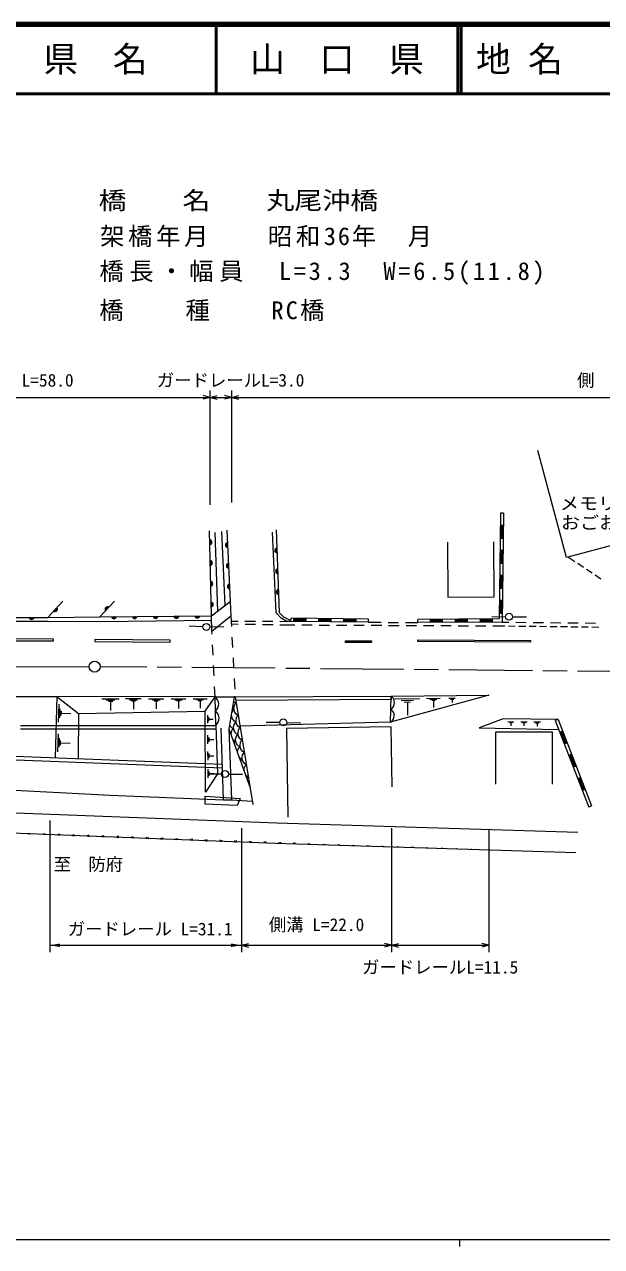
# Model space of a CAD drawing. Units: millimetres, scale not verified. Extents: x 40000 to 680000, y 20000 to 380000.
# Drawn here: x 305407 to 388450, y 204000 to 380000 of the extents above; entities that cross this region are included whole.
import ezdxf
from ezdxf.enums import TextEntityAlignment as Align

# ---------------------------------------------------------------- set-up
doc = ezdxf.new("R2010")
doc.units = ezdxf.units.MM
doc.header["$LTSCALE"] = 1000
doc.linetypes.add('CHAIN', pattern=[18.5, 12, -1.5, 3.5, -1.5])
for name, color, linetype, lineweight in [('M-BGD', 7, 'Continuous', 13), ('M-BMK', 2, 'CHAIN', 13), ('M-BMK-SRVR', 3, 'Continuous', 13), ('M-STR-HTXT', 7, 'Continuous', 13), ('M-STR-STR1', 1, 'Continuous', 13), ('M-STR-STRD', 7, 'Continuous', 13), ('M-TTL', 2, 'Continuous', 140), ('M-TTL-BAND', 7, 'Continuous', 13), ('M-TTL-LINE', 7, 'Continuous', 50)]:
    doc.layers.add(name, color=color, linetype=linetype, lineweight=lineweight)
doc.layers.add('M-TTL-TXT', color=7, linetype='Continuous')
doc.styles.add('ＭＳ ゴシック', font='')
doc.styles.get('ＭＳ ゴシック').set_extended_font_data('MS Gothic')

# ---------------------------------------------------------------- blocks, each defined once
blk = doc.blocks.new('filled_arrow')
at = {"color": 0, "linetype": 'Continuous', "lineweight": -2}
blk.add_solid([(7.5, 1.25), (0, 0), (7.5, -1.25)], dxfattribs=at)

msp = doc.modelspace()

# ---------------------------------------------------------------- linework, layer by layer
at = {"layer": 'M-BGD'}
for p, q in [((383421, 303239), (379306, 318632)), ((373905, 309632), (373712, 294379)), ((374355, 309626), (373905, 309632)), ((374355, 309626), (374157, 293932)), ((332300, 294813), (332048, 307083)), ((332787, 306842), (333201, 295506)), ((333746, 306999), (334256, 296318)), ((334511, 307175), (335007, 296897)), ((374332, 307826), (373882, 307832)), ((373972, 307831), (373949, 306031)), ((374062, 307830), (374039, 306030)), ((374152, 307828), (374129, 306029)), ((374242, 307827), (374219, 306027)), ((372984, 297575), (372943, 305481)), ((373859, 306032), (374309, 306026)), ((374287, 304226), (373837, 304232)), ((373927, 304231), (373904, 302431)), ((374017, 304230), (373994, 302430)), ((374107, 304229), (374084, 302429)), ((374197, 304228), (374174, 302428)), ((384617, 302624), (383620, 303292)), ((373814, 302432), (374264, 302427)), ((385863, 301789), (385033, 302346)), ((387110, 300955), (386279, 301511)), ((374241, 300627), (373791, 300632)), ((373881, 300631), (373858, 298831)), ((373971, 300630), (373948, 298830)), ((374061, 300629), (374038, 298829)), ((374151, 300628), (374128, 298828)), ((388356, 300120), (387525, 300676)), ((373768, 298833), (374218, 298827)), ((332300, 294813), (335007, 296897)), ((374196, 297027), (373746, 297033)), ((373836, 297032), (373813, 295232)), ((373926, 297030), (373903, 295231)), ((374016, 297029), (373993, 295229)), ((374106, 297028), (374083, 295228)), ((308762, 294608), (316246, 294706)), ((335138, 294075), (336142, 294071)), ((337142, 294067), (338642, 294060)), ((339642, 294055), (341142, 294049)), ((342142, 294044), (343146, 294040)), ((343762, 294035), (343767, 294485)), ((354922, 293909), (343762, 294035)), ((354927, 294359), (343767, 294485)), ((344127, 294481), (344122, 294031)), ((345923, 294101), (344123, 294121)), ((345924, 294191), (344124, 294211)), ((345925, 294281), (344125, 294301)), ((345926, 294371), (344126, 294391)), ((345922, 294011), (345927, 294461)), ((347727, 294441), (347722, 293991)), ((349523, 294060), (347723, 294081)), ((349524, 294150), (347724, 294171)), ((349525, 294240), (347725, 294261)), ((349526, 294330), (347726, 294351)), ((349522, 293970), (349527, 294420)), ((351327, 294400), (351322, 293950)), ((353123, 294020), (351323, 294040)), ((353124, 294110), (351324, 294130)), ((353125, 294200), (351325, 294220)), ((353126, 294290), (351326, 294310)), ((353122, 293930), (353127, 294380)), ((354922, 293909), (354927, 294359)), ((373712, 294379), (362024, 294314)), ((362026, 293864), (362024, 294314)), ((374157, 293932), (362026, 293864)), ((363766, 294324), (363769, 293874)), ((365567, 294244), (363767, 294234)), ((365567, 294154), (363767, 294144)), ((365568, 294064), (363768, 294054)), ((365568, 293974), (363768, 293964)), ((365569, 293884), (365566, 294334)), ((367366, 294344), (367369, 293894)), ((369167, 294264), (367367, 294254)), ((369167, 294174), (367367, 294164)), ((369168, 294084), (367368, 294074)), ((369168, 293994), (367368, 293984)), ((369169, 293904), (369166, 294354)), ((370966, 294364), (370969, 293914)), ((372767, 294284), (370967, 294274)), ((372767, 294194), (370967, 294184)), ((372768, 294104), (370968, 294094)), ((372768, 294014), (370968, 294004)), ((374643, 294687), (372644, 294619)), ((372769, 293924), (372766, 294374)), ((373723, 295233), (374173, 295227)), ((374157, 293932), (375094, 293922)), ((375642, 294697), (377642, 294669)), ((331095, 293249), (329096, 293321)), ((332094, 293248), (334093, 293316)), ((335160, 293673), (336174, 293655)), ((337174, 293638), (338674, 293612)), ((339674, 293595), (341174, 293569)), ((342173, 293551), (343188, 293534)), ((343188, 293534), (344312, 293528)), ((345312, 293524), (346812, 293516)), ((347812, 293511), (349312, 293504)), ((350312, 293499), (351812, 293492)), ((352812, 293487), (354312, 293480)), ((354922, 293909), (356724, 293898)), ((355312, 293475), (356812, 293468)), ((357724, 293891), (359224, 293882)), ((357812, 293463), (359312, 293456)), ((360224, 293876), (362026, 293864)), ((360312, 293451), (361812, 293444)), ((362812, 293439), (364312, 293432)), ((365312, 293427), (366812, 293420)), ((367812, 293415), (369312, 293407)), ((370312, 293403), (371812, 293395)), ((372812, 293391), (373935, 293385)), ((373935, 293385), (374544, 293378)), ((375044, 293372), (376044, 293361)), ((376094, 293911), (377594, 293896)), ((376544, 293355), (377544, 293344)), ((378044, 293338), (379044, 293327)), ((378594, 293885), (380094, 293870)), ((379544, 293321), (380544, 293310)), ((381044, 293304), (382043, 293293)), ((381094, 293860), (382594, 293844)), ((382543, 293287), (383543, 293275)), ((383594, 293834), (385094, 293818)), ((384043, 293270), (385043, 293258)), ((385543, 293253), (386543, 293241)), ((386094, 293808), (387593, 293792)), ((387043, 293236), (388043, 293224)), ((372254, 283427), (358094, 279497)), ((358181, 283281), (372254, 283427)), ((310055, 283197), (309828, 274394)), ((310320, 279501), (310394, 282107)), ((316541, 282898), (319056, 282896)), ((317169, 282730), (318427, 282728)), ((317484, 282562), (318113, 282561)), ((317798, 282561), (317797, 281220)), ((319940, 282906), (322224, 282904)), ((320511, 282753), (321653, 282753)), ((320797, 282601), (321368, 282600)), ((321082, 282601), (321081, 281383)), ((323267, 282903), (325466, 282902)), ((323817, 282756), (324916, 282755)), ((324091, 282610), (324641, 282609)), ((324366, 282609), (324365, 281436)), ((326507, 282901), (328624, 282899)), ((327036, 282759), (328094, 282758)), ((327301, 282618), (327830, 282617)), ((327565, 282618), (327564, 281489)), ((329664, 282898), (331700, 282896)), ((330173, 282762), (331191, 282761)), ((330427, 282626), (330936, 282626)), ((330682, 282626), (330681, 281540)), ((332826, 283178), (335575, 283180)), ((332943, 279042), (332826, 283178)), ((335719, 283179), (338281, 267639)), ((358094, 279497), (358181, 283281)), ((358708, 282886), (362295, 282924)), ((359607, 282656), (361401, 282675)), ((360058, 282422), (360955, 282431)), ((360506, 282427), (360526, 280514)), ((363262, 282934), (365249, 282954)), ((363760, 282806), (364753, 282817)), ((364009, 282676), (364506, 282681)), ((364258, 282679), (364269, 281619)), ((366478, 282967), (367403, 282976)), ((366710, 282846), (367173, 282851)), ((366941, 282848), (366947, 282355)), ((310512, 280147), (310549, 281451)), ((310695, 280468), (310714, 281120)), ((310704, 280794), (312094, 280755)), ((313170, 280790), (313128, 274266)), ((331797, 279376), (331792, 280521)), ((331949, 279663), (331946, 280235)), ((331947, 279949), (332558, 279952)), ((382197, 279923), (381778, 279760)), ((382197, 279923), (387028, 267448)), ((334069, 268324), (333703, 278643)), ((334830, 278570), (335189, 268328)), ((358094, 279497), (336419, 278932)), ((342174, 279481), (340175, 279489)), ((343174, 279466), (345174, 279415)), ((358316, 270184), (358189, 278849)), ((370822, 278703), (382245, 278467)), ((374978, 279595), (375851, 279586)), ((375195, 279476), (375631, 279472)), ((375413, 279474), (375409, 279009)), ((376836, 279576), (377738, 279567)), ((377060, 279454), (377511, 279449)), ((377285, 279451), (377281, 278970)), ((378723, 279557), (379655, 279548)), ((378954, 279431), (379421, 279426)), ((379188, 279428), (379183, 278931)), ((381332, 278134), (381335, 270582)), ((381778, 279760), (386608, 267286)), ((382847, 278244), (382428, 278082)), ((382512, 278114), (383162, 276436)), ((382596, 278147), (383246, 276468)), ((382680, 278179), (383330, 276501)), ((382763, 278212), (383413, 276533)), ((310210, 275251), (310284, 277857)), ((310402, 275897), (310439, 277201)), ((310585, 276218), (310604, 276870)), ((310595, 276544), (311985, 276505)), ((331811, 276378), (331805, 277623)), ((331975, 276690), (331973, 277313)), ((331974, 277001), (332638, 277004)), ((383078, 276403), (383497, 276566)), ((300424, 274758), (333887, 273463)), ((331822, 274049), (331816, 275295)), ((331986, 274362), (331983, 274984)), ((331985, 274673), (332649, 274676)), ((384147, 274887), (383728, 274725)), ((383812, 274757), (384462, 273079)), ((383896, 274790), (384545, 273111)), ((383979, 274822), (384629, 273144)), ((384063, 274855), (384713, 273176)), ((384378, 273046), (384797, 273209)), ((333774, 272052), (331774, 272047)), ((331833, 271490), (331828, 272735)), ((331998, 271802), (331995, 272425)), ((331996, 272113), (332660, 272116)), ((334774, 272051), (336774, 272041)), ((385447, 271530), (385028, 271367)), ((385111, 271400), (385761, 269721)), ((385195, 271432), (385845, 269754)), ((385279, 271465), (385929, 269786)), ((385363, 271497), (386013, 269819)), ((385677, 269689), (386097, 269851)), ((387028, 267448), (386608, 267286))]:
    msp.add_line(p, q, dxfattribs=at)
for points in [[(390990, 321756), (395106, 306363), (383421, 303239)], [(343762, 294035), (343146, 294040), (342325, 294501), (341640, 295252), (341123, 306874)], [(341627, 307194), (342052, 295300), (342689, 294686), (343747, 294157)], [(366288, 305446), (366330, 297540), (372984, 297575)], [(274091, 294580), (308762, 294608), (310918, 296924)], [(318378, 296937), (316246, 294706), (332300, 294813)], [(335007, 296897), (335101, 294773), (332393, 292579), (332300, 294813)], [(274090, 294057), (308781, 294068), (316280, 294040), (332326, 294190)], [(298973, 278872), (278165, 278734), (269292, 283195), (304858, 283230), (310055, 283197)], [(335719, 283179), (335575, 283180), (334830, 278570), (337885, 270039)], [(335719, 283179), (358181, 283281), (358183, 282762), (335805, 282660)], [(332943, 279042), (333208, 272056), (331443, 269432), (331389, 281089)], [(382197, 279923), (374292, 280001), (370822, 278703)], [(304834, 279018), (332943, 279042), (332944, 278525), (304831, 278500)], [(358189, 278849), (343132, 278629), (343320, 265814)], [(373221, 270579), (373219, 278131), (381332, 278134)], [(59373, 274907), (112563, 273799), (341715, 265011), (385044, 263657)], [(333906, 272915), (300403, 274212), (300424, 274758)], [(300403, 274212), (300247, 272168), (301243, 269892), (317746, 269009), (334069, 268324), (335189, 268328), (338202, 268119)], [(384761, 260692), (341512, 262028), (112422, 271002), (59393, 272542)]]:
    msp.add_lwpolyline(points, dxfattribs=at)
for points in [[(331389, 281089), (332826, 283178), (310055, 283197), (313170, 280790)], [(331397, 268838), (336442, 268545), (336002, 267538), (331397, 267695)]]:
    msp.add_lwpolyline(points, close=True, dxfattribs=at)
for centre in [(375142, 294704), (331595, 293231), (342674, 279479), (334274, 272054)]:
    msp.add_circle(centre, 500, dxfattribs=at)
for centre, radius, start, end in [((332028, 305446), 354, 279.97406, 82.37924), ((332028, 305446), 283, 282.1981, 80.1552), ((332028, 305446), 212, 285.94442, 76.40887), ((332028, 305446), 142, 293.65615, 68.69714), ((332028, 305446), 100, 303.97382, 58.37948), ((334669, 305035), 354, 101.56165, 263.96683), ((334669, 305035), 283, 103.78569, 261.74279), ((334669, 305035), 212, 107.53202, 257.99646), ((334669, 305035), 142, 115.24374, 250.28473), ((334669, 305035), 100, 125.56141, 239.96707), ((341786, 304247), 354, 100.84282, 263.248), ((341786, 304247), 283, 103.06686, 261.02396), ((332089, 302447), 354, 279.97406, 82.37924), ((332089, 302447), 283, 282.1981, 80.1552), ((341786, 304247), 212, 106.81318, 257.27763), ((341786, 304247), 142, 114.52491, 249.5659), ((341786, 304247), 100, 124.84258, 239.24824), ((332089, 302447), 212, 285.94442, 76.40887), ((332089, 302447), 142, 293.65615, 68.69714), ((332089, 302447), 100, 303.97382, 58.37948), ((334813, 302039), 354, 101.56165, 263.96683), ((334813, 302039), 283, 103.78569, 261.74279), ((334813, 302039), 212, 107.53202, 257.99646), ((334813, 302039), 142, 115.24374, 250.28473), ((334813, 302039), 100, 125.56141, 239.96707), ((341893, 301249), 354, 100.84282, 263.248), ((341893, 301249), 283, 103.06686, 261.02396), ((341893, 301249), 212, 106.81318, 257.27763), ((341893, 301249), 142, 114.52491, 249.5659), ((341893, 301249), 100, 124.84258, 239.24824), ((332151, 299447), 354, 279.97406, 82.37924), ((332151, 299447), 283, 282.1981, 80.1552), ((332151, 299447), 212, 285.94442, 76.40887), ((332151, 299447), 142, 293.65615, 68.69714), ((332151, 299447), 100, 303.97382, 58.37948), ((334958, 299042), 354, 101.56165, 263.96683), ((334958, 299042), 283, 103.78569, 261.74279), ((334958, 299042), 212, 107.53202, 257.99646), ((334958, 299042), 142, 115.24374, 250.28473), ((334958, 299042), 100, 125.56141, 239.96707), ((342001, 298251), 354, 100.84282, 263.248), ((342001, 298251), 283, 103.06686, 261.02396), ((342001, 298251), 212, 106.81318, 257.27763), ((342001, 298251), 142, 114.52491, 249.5659), ((342001, 298251), 100, 124.84258, 239.24824), ((309800, 295803), 354, 235.83722, 38.2424), ((309800, 295803), 283, 238.06126, 36.01836), ((309800, 295803), 212, 241.80759, 32.27203), ((309800, 295803), 142, 249.51931, 24.5603), ((309800, 295803), 100, 259.83698, 14.24264), ((317351, 295784), 354, 55.08474, 217.48992), ((317351, 295784), 283, 57.30878, 215.26588), ((317351, 295784), 212, 61.0551, 211.51955), ((317351, 295784), 142, 68.76683, 203.80782), ((317351, 295784), 100, 79.0845, 193.49016), ((332212, 296448), 354, 279.97406, 82.37924), ((332212, 296448), 283, 282.1981, 80.1552), ((332212, 296448), 212, 285.94442, 76.40887), ((332212, 296448), 142, 293.65615, 68.69714), ((332212, 296448), 100, 303.97382, 58.37948), ((306426, 294660), 354, 188.84287, 351.24805), ((306426, 294660), 283, 191.06691, 349.02401), ((306426, 294660), 212, 194.81323, 345.27768), ((306426, 294660), 142, 202.52496, 337.56595), ((306426, 294660), 100, 212.84262, 327.24829), ((318273, 294774), 354, 189.17641, 351.58159), ((318273, 294774), 283, 191.40045, 349.35755), ((318273, 294774), 212, 195.14678, 345.61123), ((318273, 294774), 142, 202.85851, 337.8995), ((318273, 294774), 100, 213.17617, 327.58183), ((321273, 294794), 354, 189.17641, 351.58159), ((321273, 294794), 283, 191.40045, 349.35755), ((321273, 294794), 212, 195.14678, 345.61123), ((321273, 294794), 142, 202.85851, 337.8995), ((321273, 294794), 100, 213.17617, 327.58183), ((324273, 294814), 354, 189.17641, 351.58159), ((324273, 294814), 283, 191.40045, 349.35755), ((324273, 294814), 212, 195.14678, 345.61123), ((324273, 294814), 142, 202.85851, 337.8995), ((324273, 294814), 100, 213.17617, 327.58183), ((327272, 294834), 354, 189.17641, 351.58159), ((327272, 294834), 283, 191.40045, 349.35755), ((327272, 294834), 212, 195.14678, 345.61123), ((327272, 294834), 142, 202.85851, 337.8995), ((327272, 294834), 100, 213.17617, 327.58183), ((330272, 294853), 354, 189.17641, 351.58159), ((330272, 294853), 283, 191.40045, 349.35755), ((330272, 294853), 212, 195.14678, 345.61123), ((330272, 294853), 142, 202.85851, 337.8995), ((330272, 294853), 100, 213.17617, 327.58183), ((332036, 282121), 1320, 310.02164, 53.21443), ((336272, 283270), 1060, 221.36, 247.46963), ((336565, 281494), 1060, 131.25121, 247.46963), ((357514, 282350), 1145, 302.97584, 54.39715), ((332094, 280053), 1320, 310.02164, 53.21443), ((335871, 279555), 1060, 131.25121, 135.99402), ((335578, 281331), 1060, 244.50369, 247.46963), ((336218, 280524), 1060, 174.30734, 247.46963), ((336218, 280524), 1060, 131.25121, 167.33927), ((335925, 282300), 1060, 233.54651, 247.46963), ((336857, 279718), 1060, 131.25121, 247.46963), ((357471, 280458), 1145, 302.97584, 54.39715), ((335871, 279555), 1060, 205.65259, 247.46963), ((336163, 277779), 1060, 131.25121, 178.54699), ((336510, 278748), 1060, 131.25121, 247.46963), ((337150, 277942), 1060, 131.25121, 247.46963), ((336163, 277779), 1060, 220.86094, 247.46963), ((336456, 276003), 1060, 131.25121, 148.58453), ((336803, 276972), 1060, 131.25121, 247.46963), ((337443, 276166), 1060, 131.25121, 247.46963), ((337096, 275196), 1060, 131.25121, 179.63553), ((337736, 274390), 1060, 131.25121, 247.46963), ((337096, 275196), 1060, 219.7724, 247.46963), ((337389, 273420), 1060, 131.25121, 149.07852), ((338028, 272614), 1060, 131.25121, 180.78388), ((338028, 272614), 1060, 218.62405, 247.46963), ((338321, 270837), 1060, 131.25121, 149.57604), ((306104, 263335), 150, 2.93658, 172.7949), ((308225, 263269), 150, 357.77548, 177.956), ((310345, 263204), 150, 352.61364, 183.11784), ((312465, 263138), 150, 347.40855, 188.32293), ((314586, 263073), 150, 342.11437, 193.61712), ((316706, 263007), 150, 336.67793, 199.05356), ((318826, 262942), 150, 331.03291, 204.69858), ((320946, 262876), 150, 108.87688, 210.64145), ((320946, 262876), 150, 325.09004, 66.95148), ((323067, 262811), 150, 119.06521, 217.01291), ((323067, 262811), 150, 318.71857, 56.76315), ((325187, 262745), 150, 126.85461, 224.02577), ((325187, 262745), 150, 311.70571, 48.97375), ((327307, 262679), 150, 133.50378, 232.08299), ((327307, 262679), 150, 303.64849, 42.32458), ((329428, 262614), 150, 139.46749, 242.18234), ((329428, 262614), 150, 293.54914, 36.36087), ((331548, 262548), 150, 144.97289, 260.24403), ((331548, 262548), 150, 275.48746, 30.85547), ((333668, 262483), 150, 150.15395, 25.67441), ((335789, 262417), 150, 155.09863, 20.72973), ((337909, 262352), 150, 159.86948, 15.95888), ((340029, 262286), 150, 164.51394, 11.31442), ((342150, 262221), 150, 169.07015, 6.75821), ((344270, 262155), 150, 173.57053, 2.25783), ((346390, 262090), 150, 178.04415, 357.78421), ((348510, 262024), 150, 182.51857, 353.30979), ((350631, 261959), 150, 187.02138, 348.80698), ((352751, 261893), 150, 191.58179, 344.24657), ((354871, 261828), 150, 196.23249, 339.59588), ((356992, 261762), 150, 201.01203, 334.81633), ((359112, 261697), 150, 205.96856, 329.8598), ((361232, 261631), 150, 211.16576, 324.6626), ((363353, 261566), 150, 216.69354, 319.13482), ((365473, 261500), 150, 222.68961, 313.13875), ((367593, 261435), 150, 229.38921, 306.43916), ((369714, 261369), 150, 237.26936, 298.559), ((371834, 261304), 150, 247.69053, 288.13783)]:
    msp.add_arc(centre, radius, start, end, dxfattribs=at)
at = {"layer": 'M-BMK'}
for p, q in [((314710, 287510), (216397, 287128)), ((415493, 286590), (316310, 287506))]:
    msp.add_line(p, q, dxfattribs=at)
at = {"layer": 'M-BMK-SRVR'}
msp.add_circle((315510, 287513), 800, dxfattribs=at)
at = {"layer": 'M-STR-HTXT'}
for p, q in [((273983, 326294), (332136, 326294)), ((332136, 326294), (331136, 326544)), ((332136, 326294), (331136, 326044)), ((332136, 310812), (332136, 327294)), ((332136, 326294), (333136, 326544)), ((332136, 326294), (335238, 326294)), ((332136, 326294), (333136, 326044)), ((335238, 326294), (334238, 326544)), ((335238, 326294), (334238, 326044)), ((335238, 311133), (335238, 327294)), ((335238, 326294), (336238, 326544)), ((335238, 326294), (454573, 326294)), ((335238, 326294), (336238, 326044)), ((309042, 265357), (309042, 246390)), ((336638, 264262), (336638, 246390)), ((358239, 264262), (358239, 246390)), ((358239, 264062), (358239, 246390)), ((372208, 264062), (372208, 246390)), ((309042, 247390), (336638, 247390)), ((336638, 247390), (337638, 247640)), ((336638, 247390), (358239, 247390)), ((336638, 247390), (337638, 247140)), ((358239, 247390), (357239, 247640)), ((358239, 247390), (357239, 247140)), ((358239, 247390), (359239, 247640)), ((358239, 247390), (372208, 247390)), ((358239, 247390), (359239, 247140)), ((372208, 247390), (371208, 247640)), ((372208, 247390), (371208, 247140))]:
    msp.add_line(p, q, dxfattribs=at)
at = {"layer": 'M-STR-STR1'}
for p, q in [((335101, 294773), (335181, 293275)), ((332412, 292169), (332393, 292579)), ((332550, 289172), (332481, 290670)), ((335261, 291777), (335341, 290279)), ((335420, 288781), (335500, 287283)), ((332688, 286175), (332619, 287673)), ((335580, 285785), (335660, 284288)), ((332826, 283178), (332757, 284677))]:
    msp.add_line(p, q, dxfattribs=at)
at = {"layer": 'M-STR-STRD'}
msp.add_line((228062, 291344), (309598, 291241), dxfattribs=at)
msp.add_lwpolyline([(309598, 291241), (309598, 291474), (228062, 291577)], dxfattribs=at)
for points in [[(315546, 291156), (326372, 291060), (326374, 291327), (315548, 291423)], [(351607, 291230), (355342, 291240), (355342, 290978), (351608, 290968)], [(362023, 291387), (378239, 291282), (378237, 291029), (362021, 291134)]]:
    msp.add_lwpolyline(points, close=True, dxfattribs=at)
at = {"layer": 'M-TTL'}
msp.add_line((680000, 380000), (40000, 380000), dxfattribs=at)
at = {"layer": 'M-TTL-BAND'}
for p, q in [((40000, 205000), (579000, 205000)), ((368000, 205000), (368000, 204000))]:
    msp.add_line(p, q, dxfattribs=at)
at = {"layer": 'M-TTL-LINE'}
for p, q in [((333000, 380000), (333000, 370000)), ((367750, 380000), (367750, 370000)), ((368250, 380000), (368250, 370000)), ((40000, 370000), (680000, 370000))]:
    msp.add_line(p, q, dxfattribs=at)

# ---------------------------------------------------------------- block references
at = {"layer": 'M-STR-HTXT', "xscale": 200, "yscale": 200}
msp.add_blockref('filled_arrow', (309042, 247390), dxfattribs=at)
at = {"layer": 'M-STR-HTXT', "xscale": 200, "yscale": 200, "rotation": 180}
msp.add_blockref('filled_arrow', (336638, 247390), dxfattribs=at)

# ---------------------------------------------------------------- texts
at = {"layer": 'M-BGD', "style": 'ＭＳ ゴシック', "width": 1.1}
for s, p in [('メモリス', (387952, 309570)), ('おごおり', (388098, 306782))]:
    msp.add_text(s, height=1833, dxfattribs=at).set_placement(p, align=Align.BOTTOM_CENTER)
at = {"layer": 'M-BGD', "style": 'ＭＳ ゴシック'}
msp.add_text('至\u3000防府', height=1833, dxfattribs=at).set_placement((314607, 257595), align=Align.BOTTOM_CENTER)
at = {"layer": 'M-STR-HTXT', "style": 'ＭＳ ゴシック', "width": 1.15}
msp.add_text('橋\u3000\u3000名\u3000\u3000丸尾沖橋', height=2566, dxfattribs=at).set_placement((336186, 352601), align=Align.BOTTOM_CENTER)
at = {"layer": 'M-STR-HTXT', "style": 'ＭＳ ゴシック'}
for s, p in [('側\u3000\u3000溝 L=58.0', (303114, 327294)), ('ガードレールL=3.0', (335065, 327294)), ('側\u3000\u3000溝 L=119.9', (394906, 327294)), ('ガードレール L=31.1', (323493, 248266)), ('側溝 L=22.0', (347438, 248890)), ('ガードレールL=11.5', (365224, 242766))]:
    msp.add_text(s, height=1833, dxfattribs=at).set_placement(p, align=Align.BOTTOM_CENTER)
at = {"layer": 'M-STR-HTXT', "char_height": 2566, "attachment_point": 8, "style": 'ＭＳ ゴシック'}
for s, insert in [('\\T1.15;架橋年月\u3000\u3000昭和36年\u3000月', (340436, 347939)), ('\\T1.23;橋長・幅員\\~\\~L=3.3\u3000W=6.5(11.8)', (348436, 342515)), ('\\T1.18;橋\u3000\u3000種\\~\\~\u3000RC橋', (332686, 337271))]:
    msp.add_mtext(s, dxfattribs=dict(at, insert=insert))
at = {"layer": 'M-TTL-TXT', "style": 'ＭＳ ゴシック'}
for s, p in [('県\u3000名', (315625, 375000)), ('山\u3000口\u3000県', (350375, 375000))]:
    msp.add_text(s, height=3666, dxfattribs=at).set_placement(p, align=Align.MIDDLE_CENTER)
msp.add_text('地 名', height=3666, dxfattribs=at).set_placement((370380, 375000), align=Align.MIDDLE_LEFT)

doc.saveas('drawing.dxf')
